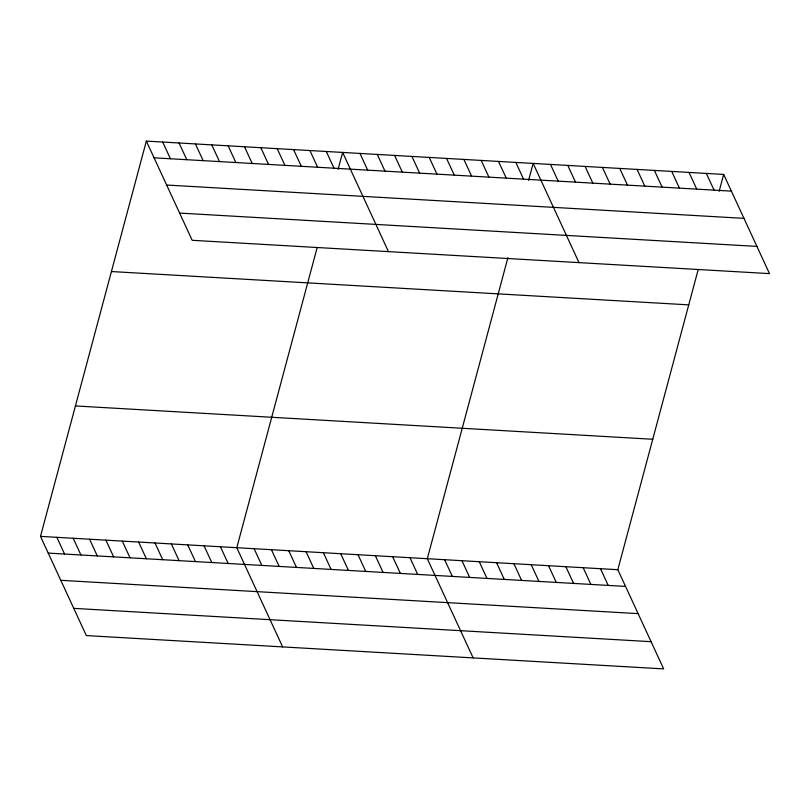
<?xml version="1.0" encoding="UTF-8"?>
<svg xmlns="http://www.w3.org/2000/svg" width="810" height="810" viewBox="0 0 810 810"><rect width="100%" height="100%" fill="white"/><g stroke="black" fill="none" stroke-linecap="round" stroke-linejoin="round"><path stroke-width="1.21" d="M698.119 269.831L617.817 569.703L663.653 668.898L86.336 635.577L40.5 536.382L146.347 141.102L723.664 174.423L769.5 273.618L192.183 240.297L146.347 141.102M317.085 247.84L236.793 547.712L282.629 646.906M338.104 169.341L342.63 152.432L388.466 251.626M507.921 257.631L427.305 558.708L473.141 657.902M528.616 180.336L533.152 163.428L578.988 262.622M719.138 191.332L723.664 174.423M154.072 157.818L731.389 191.13M166.647 185.034L743.965 218.356M179.607 213.081L756.925 246.402M111.415 271.542L688.733 304.864M75.431 405.942L652.749 439.263M40.5 536.382L617.817 569.703M48.225 553.098L625.543 586.42M60.801 580.314L638.118 613.636M73.761 608.361L651.078 641.682M706.34 173.421L714.066 190.137M689.026 172.419L696.752 189.135M671.703 171.416L679.428 188.133M654.389 170.424L662.114 187.13M637.065 169.422L644.79 186.138M619.751 168.419L627.466 185.136M602.427 167.417L610.153 184.133M585.103 166.425L592.829 183.141M567.79 165.422L575.515 182.139M550.466 164.42L558.191 181.136M515.828 162.425L523.554 179.142M498.514 161.423L506.23 178.139M481.191 160.421L488.916 177.137M463.867 159.428L471.592 176.135M446.553 158.426L454.278 175.142M429.229 157.423L436.954 174.14M411.915 156.421L419.631 173.137M600.504 568.701L608.219 585.417M394.591 155.429L402.317 172.145M583.18 567.709L590.905 584.415M377.278 154.427L384.993 171.143M565.856 566.706L573.581 583.423M359.954 153.424L367.679 170.14M548.542 565.704L556.267 582.42M531.218 564.702L538.944 581.418M326.278 151.48L334.003 168.196M513.904 563.709L521.62 580.426M309.916 150.538L317.642 167.255M496.581 562.707L504.306 579.423M293.564 149.597L301.29 166.313M479.267 561.705L486.982 578.421M277.202 148.655L284.928 165.361M461.943 560.702L469.668 577.419M260.85 147.703L268.566 164.42M444.619 559.71L452.344 576.426M244.488 146.762L252.214 163.478M228.136 145.82L235.852 162.537M409.981 557.705L417.707 574.422M211.774 144.879L219.5 161.585M392.668 556.713L400.383 573.419M195.412 143.927L203.138 160.643M375.344 555.711L383.069 572.427M179.061 142.985L186.786 159.702M358.03 554.708L365.745 571.425M162.699 142.044L170.424 158.76M340.706 553.706L348.432 570.422M323.382 552.714L331.108 569.43M306.069 551.711L313.794 568.428M288.745 550.709L296.47 567.425M271.431 549.717L279.146 566.423M254.107 548.714L261.833 565.431M220.431 546.77L228.157 563.487M204.069 545.829L211.795 562.535M187.718 544.877L195.443 561.593M171.356 543.935L179.081 560.652M155.004 542.994L162.729 559.71M138.642 542.052L146.367 558.758M122.29 541.1L130.015 557.817M105.928 540.159L113.653 556.875M89.576 539.217L97.291 555.933M73.214 538.275L80.939 554.992M56.862 537.324L64.577 554.04"/></g></svg>
